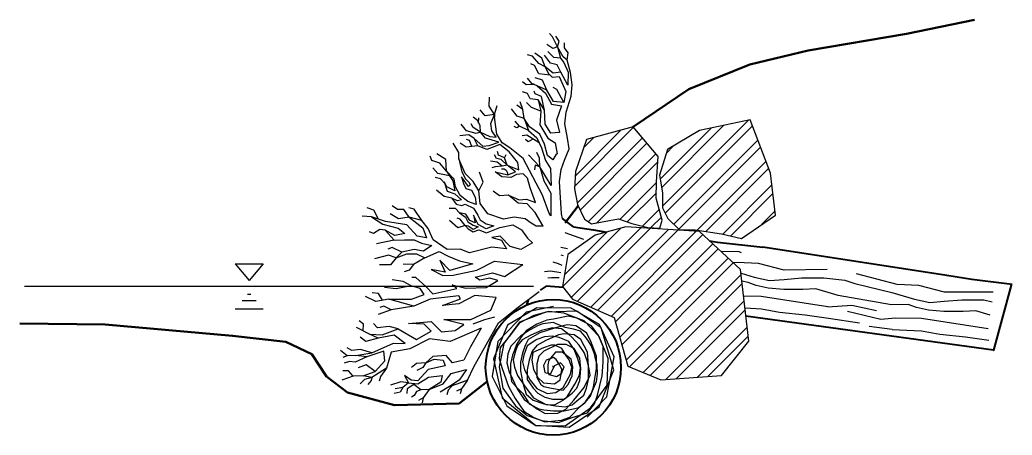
# Model space of a CAD drawing. Header units: feet. Extents: x -242 to 132, y -72 to 246.
# Drawn here: x -11.5 to 131.7, y 10 to 69.9 of the extents above; entities that cross this region are included whole.
import ezdxf

# ---------------------------------------------------------------- set-up
doc = ezdxf.new("R2010")
doc.units = ezdxf.units.FT
doc.header["$MEASUREMENT"] = 0
for name, color, linetype in [('Riprap', 253, 'Continuous'), ('Riprap Hatch', 253, 'Continuous'), ('Root Wads', 27, 'Continuous'), ('Tree Hatch', 25, 'Continuous'), ('Water', 5, 'Continuous')]:
    doc.layers.add(name, color=color, linetype=linetype)
doc.layers.add('Streambed', color=94, linetype='Continuous', lineweight=50)
doc.layers.add('Trees', color=25, linetype='Continuous', lineweight=40)

msp = doc.modelspace()

# ---------------------------------------------------------------- hatches: boundary and pattern name
at = {"layer": 'Riprap Hatch'}
h = msp.add_hatch(dxfattribs=at)
h.set_pattern_fill('ANSI32', color=256, scale=8, style=0)
h.paths.add_polyline_path([(80.4, 46.55), (80.6, 50.22), (77.03, 54.49), (70.25, 52.67), (68.7, 48.06), (68.54, 45.57), (68.98, 43.29), (69.96, 41.19), (70.97, 40.5), (74.91, 41.21), (76.8, 40.55), (79.11, 40), (80.86, 39.91), (81.2, 41.06), (80.33, 44.21)])
h.paths.add_polyline_path([(96.86, 47.84), (93.9, 55.51), (86.58, 53.97), (81.97, 51.21), (80.82, 47.52), (81.26, 45), (81.26, 42.81), (82.03, 41.28), (83.72, 39.63), (85.97, 39.64), (89.76, 39.07), (92.63, 38.41), (97.54, 41.78)])
h.paths.add_polyline_path([(92.51, 33.92), (86.58, 39.41), (75.93, 40.06), (71.53, 38.86), (67.58, 36.11), (66.81, 31.5), (68.24, 29.64), (74.28, 27.01), (76.26, 19.98), (80.98, 18.01), (89.77, 18.66), (93.72, 23.6)])

# ---------------------------------------------------------------- linework, layer by layer
at = {"layer": 'Riprap'}
for points in [[(81.2, 41.06), (80.33, 44.21), (80.4, 46.55), (80.6, 50.22), (77.03, 54.49), (70.25, 52.67), (68.7, 48.06), (68.54, 45.57), (68.98, 43.29), (69.96, 41.19), (70.97, 40.5), (74.91, 41.21), (76.8, 40.55)], [(86.58, 53.97), (81.97, 51.21), (80.82, 47.52), (81.26, 45), (81.26, 42.81), (82.03, 41.28), (83.72, 39.63), (85.97, 39.64), (89.76, 39.07), (92.63, 38.41), (97.54, 41.78), (96.86, 47.84), (93.9, 55.51), (86.58, 53.97)], [(76.8, 40.55), (79.11, 40), (80.86, 39.91), (81.2, 41.06)], [(75.93, 40.06), (71.53, 38.86), (67.58, 36.11), (66.81, 31.5), (68.24, 29.64), (74.28, 27.01), (76.26, 19.98), (80.98, 18.01), (89.77, 18.66), (93.72, 23.6), (92.51, 33.92), (86.58, 39.41), (75.93, 40.06)]]:
    msp.add_lwpolyline(points, dxfattribs=at)
at = {"layer": 'Root Wads'}
for p, q in [((45.71, 20.37), (45.01, 19.82)), ((47.05, 20.49), (45.71, 20.37)), ((47.05, 20.49), (46.65, 19.82)), ((46.65, 19.82), (45.79, 19.35)), ((43.45, 17.71), (41.96, 17.24)), ((44.59, 17.6), (43.45, 17.71)), ((44.59, 17.6), (43.76, 16.93)), ((45.35, 17.33), (44.38, 16.7)), ((51.17, 17.51), (50.29, 16.55)), ((53.1, 17.95), (51.78, 17.51)), ((53.1, 17.95), (52.22, 16.72)), ((43.37, 16.23), (42.51, 16.07)), ((43.76, 16.93), (42.66, 16.7)), ((43.76, 16.93), (43.37, 16.23)), ((44.38, 16.7), (44.31, 16.07)), ((45.71, 16.34), (45.4, 15.76)), ((47.57, 16.63), (46.69, 15.41)), ((50.47, 17.07), (49.12, 16.23)), ((50.29, 16.55), (50.12, 15.84)), ((52.22, 16.72), (51.52, 16.37)), ((52.22, 16.72), (52.05, 16.02)), ((45.4, 15.76), (45.01, 15.52)), ((46.69, 15.41), (45.99, 15.06)), ((46.69, 15.41), (46.52, 14.7))]:
    msp.add_line(p, q, dxfattribs=at)
for points in [[(66.1, 66.02), (65.36, 67.47), (64.92, 67.94)], [(66.1, 66.02), (66.3, 66.84), (65.86, 67.57)], [(66.81, 41.29), (66.81, 41.29), (66.66, 41.95), (66.36, 46.64), (66.62, 48.33), (67.11, 49.67), (67.75, 51.32), (67.55, 52.85), (67.14, 54.92), (67.33, 56.59), (68.08, 58.91), (68.19, 60.55), (67.97, 62.35), (67.5, 64.13), (66.88, 64.61), (66.1, 66.02), (66.51, 64.39), (67.01, 63.77), (67.6, 62.39), (67.58, 60.52), (66.55, 62.36), (65.44, 62.22), (64.31, 63.14), (64.73, 62.23), (65.3, 61.64), (66.33, 61.75), (67.29, 59.61), (66.99, 57.99), (65.51, 58.16), (64.56, 59.77), (63.17, 60.41), (64.37, 59.34), (65.2, 57.78), (66.64, 57.51), (65.96, 55.48), (66.36, 53.67), (65.14, 53.58), (64.31, 54.88), (64.2, 56.88), (63.28, 58.41), (63.7, 56.78), (63.55, 54.77), (64.69, 52.88), (65.74, 52.2), (66.05, 50.63), (65.84, 50.46), (65.39, 49.76), (64.63, 50.37), (64.21, 52), (63.51, 53.43), (62.05, 54.49), (61.25, 55.71), (61.88, 53.98), (63.08, 52.91), (63.78, 51.48), (64.36, 49.65), (65.06, 48.48), (65.16, 46.03), (63.54, 48.73), (64.11, 46.71), (65.11, 44.95), (65.12, 41.65)], [(66.1, 66.02), (65.43, 65.81), (64.52, 66.36)], [(67.5, 64.13), (67.62, 65.18), (67.1, 65.88), (67.11, 66.6)], [(64.31, 63.14), (63.38, 63.63), (62.45, 64.71), (61.75, 64.9)], [(64.31, 63.14), (63.81, 64.41), (62.83, 65.12)], [(66.55, 62.36), (66.03, 63.44), (65.05, 63.7), (64.19, 64.82)], [(66.51, 64.39), (65.55, 64.51), (64.71, 65.36)], [(65.01, 61.93), (63.4, 62.12), (62.78, 63.32), (62.24, 63.57)], [(62.77, 60.59), (61.56, 60.55), (61.05, 60.99)], [(63.17, 60.41), (62.38, 60.76), (61.75, 61.51)], [(64.56, 59.77), (63.9, 61.23), (62.88, 61.57)], [(66.99, 57.99), (66.01, 59.87), (65.44, 60.19)], [(56.99, 56.29), (56.2, 57.48), (56.28, 58.78)], [(63.28, 58.41), (62.13, 58.53), (61.76, 59.29), (61.04, 59.56)], [(64.2, 56.88), (63.79, 58.87), (62.85, 59.24), (62.7, 59.64)], [(56.99, 56.29), (57.36, 57.56)], [(61.25, 55.71), (61.09, 56.98), (60.22, 57.62)], [(61.09, 56.98), (60.68, 58.1)], [(63.7, 56.78), (62.32, 57.27), (61.61, 57.99)], [(64.02, 40.19), (62.88, 42.16), (61.71, 43.42), (60.41, 43.5), (59, 44.67), (60.53, 43.96), (61.61, 44.08), (62.92, 43.58), (62.15, 45.68), (61.77, 47.09), (61.12, 47.7), (60.17, 47.62), (59.34, 47.18), (58.05, 47.27), (57.06, 48.03), (58.91, 47.59), (60.03, 48), (58.83, 48.96), (60.48, 48.3), (60.36, 49.38), (59.11, 50.89), (57.74, 51.93), (56.63, 51.52), (55.88, 51.25), (54.57, 51.75), (54.04, 52.82), (55.28, 51.73), (56.24, 51.8), (57.61, 52.3), (55.71, 52.87), (54.97, 53.73), (56.33, 53.1), (57.21, 53), (56.6, 53.9), (56.48, 54.98), (56.99, 56.29), (57, 55.88)], [(56.99, 56.29), (55.65, 56.09), (54.92, 56.94)], [(61.25, 55.71), (60.24, 56.04), (59.46, 57.1)], [(54.97, 53.73), (54.33, 53.56), (52.94, 53.9), (52.16, 54.87)], [(54.97, 53.73), (53.91, 54.38), (53.64, 54.91)], [(54.97, 53.73), (54.9, 54.69), (54.51, 55.39), (53.91, 55.87)], [(54.7, 55.04), (54.74, 55.79)], [(65.12, 41.65), (64.84, 42.17), (63.93, 44.65), (61.14, 49.95), (59.18, 51.48), (58.07, 52.19), (57.32, 53.46), (57, 55.88)], [(60.62, 54.58), (60.22, 54.36), (59.84, 54.54)], [(61.88, 53.98), (60.62, 54.58), (59.96, 55.3)], [(54.04, 52.82), (53.26, 53.35), (51.97, 53.2)], [(63.43, 52.2), (61.65, 53.29), (60.97, 53.2)], [(51.84, 49.89), (51.86, 50.81), (51, 52.14)], [(54.57, 51.75), (52.89, 51.56), (52.05, 52.12)], [(53.73, 51.66), (53.4, 52.54), (52.95, 52.69)], [(62.54, 52.74), (61.84, 52.33), (61.48, 52.68)], [(50.04, 48.13), (49.07, 49.27), (47.92, 49.65), (47.69, 50.27)], [(50.04, 48.13), (49.98, 49.8), (48.67, 50.63)], [(58.83, 48.96), (57.97, 49.79), (57.28, 49.93), (57.01, 50.46)], [(58.83, 48.96), (58.43, 50.04), (57.57, 50.43), (57.4, 50.92)], [(58.43, 50.04), (58.65, 50.51)], [(63.54, 48.73), (61.9, 50.45)], [(63.54, 48.73), (63.49, 50), (63.11, 50.81)], [(64.02, 40.19), (63, 40.17), (62.28, 40.61), (61.41, 41.25), (59.84, 41.46), (58.27, 41.2), (56.02, 41.95), (54.92, 43.44), (54.72, 45.27), (53.91, 46.62), (52.77, 47.79), (51.84, 49.89), (52.29, 48.01), (52.82, 47.01), (53.32, 46.49), (53.45, 46.14), (53.22, 45.9), (52.24, 47.28), (52.51, 46.35), (52.86, 45.61), (53.66, 45.35), (54.19, 44.36), (54.33, 43.31), (53.15, 43.74), (52.04, 44.6), (51.35, 45.84), (51.17, 46.96), (50.04, 48.13), (50.95, 46.72), (51.25, 45.25), (50.08, 45.85), (49.73, 46.59), (50.14, 45.24), (51.24, 44.85), (52.2, 43.95), (51.62, 43.81), (50.83, 44.23), (51.47, 43.36), (52.25, 43.17), (52.74, 43.35), (53.97, 42.78), (54.59, 41.74), (54.92, 41.07), (55.76, 40.51), (56.89, 40.22), (55.78, 39.81), (54.61, 40.41), (53.96, 41.75), (54.2, 40.65), (53.44, 41), (52.87, 41.9), (51.93, 42.11), (52.79, 41.48), (53.12, 40.81), (53.93, 40.31), (54.64, 40.1), (53.93, 39.68), (53.18, 40.2), (52.76, 40.28), (53.17, 39.8), (53.89, 39.35), (54.72, 39.66), (55.84, 39.2), (57.77, 39.99), (59.61, 40.35), (60.9, 39.63), (61.73, 38.44), (62.46, 37.76), (60.8, 36.79), (59.24, 37.24), (57.81, 38.73), (56.62, 38.54), (58.02, 38.17), (58.73, 36.92), (56.62, 37.16), (53.38, 36.35), (52.05, 36.87), (50.17, 36.81), (48.14, 38.21), (47.42, 39.84), (46.48, 41.01), (44.67, 41.48), (45.75, 40.62), (46.63, 39.93), (47.16, 38.48), (45.8, 38.74), (44.33, 40.35), (41.23, 40.85), (39.23, 41.51), (40.87, 40.47), (43.1, 39.9), (44.03, 39.1), (42.61, 38.83), (41.2, 39.58), (42.48, 38.15), (43.98, 38.2), (45.37, 38.2), (46.43, 37.71), (47.94, 37.38), (46.73, 36.56), (45.37, 36.82), (43.62, 36.43), (42.78, 35.61), (44.34, 36.18), (45.73, 36.19), (46.94, 35.63), (49.02, 36.51), (50.28, 35.84), (51.91, 35.18), (53.84, 34.75), (50.53, 33.78), (49.09, 35.28), (49.86, 33.54), (47.82, 33.93), (49.54, 33.04), (51.04, 33.09), (54.43, 33.83), (56.98, 35.14), (61.09, 34.63)], [(58.83, 48.96), (58.09, 48.81), (57.39, 49.42), (56.4, 49.53)], [(58.09, 48.81), (57.08, 48.75), (56.6, 48.57)], [(63.54, 48.73), (62.84, 48.97), (62.76, 48.3)], [(50.49, 47.42), (48.82, 47.76), (48.1, 48.61)], [(54.72, 45.27), (55.33, 46.53), (54.8, 47.98)], [(49.9, 46.22), (49.2, 46.99), (48.41, 47.21)], [(50.83, 44.23), (49.72, 44.46), (48.59, 45.36)], [(59, 44.67), (57.73, 44.53), (56.79, 45.22)], [(44.67, 41.48), (43.9, 42.57), (42.97, 42.58), (42.2, 43.1)], [(39.23, 41.51), (37.89, 41.63)], [(40.23, 41.18), (39.54, 42.47), (38.61, 42.82)], [(44.67, 41.48), (43.11, 41.24), (41.93, 41.96)], [(46.48, 41.01), (45.37, 42.65), (44.61, 42.83)], [(51.93, 42.11), (51.36, 42.74), (50.46, 42.72)], [(46.48, 41.01), (45.39, 41.3)], [(52.76, 40.28), (51.69, 39.94), (50.48, 41.01)], [(52.76, 40.28), (52.04, 41.18), (51.58, 41.31)], [(41.2, 39.58), (40.45, 39.69), (39.51, 39.11), (38.95, 39.37)], [(42.48, 38.15), (39.93, 37.65), (39.93, 37.65)], [(42.78, 35.61), (41.69, 35.99), (39.68, 35.48)], [(43.62, 36.43), (42.21, 37.1), (41.6, 36.88)], [(55.08, 25.48), (50.59, 23.57), (47.62, 23.91), (44.78, 22.47), (42.09, 22.01), (41.39, 19.68), (39.28, 18.38), (38.04, 18.58), (39.75, 19.21), (41.13, 20.75), (41.01, 22.13), (38.57, 21.36), (36.95, 21.55), (39.29, 21.89), (42.4, 23.29), (44.1, 23.26), (42.48, 24.48), (40.19, 24.03), (38.94, 24.61), (40.79, 24.51), (43.07, 25.35), (45.7, 23.85), (47.86, 25.03), (46.82, 26.07), (44.59, 26.16), (47.85, 26.45), (49.32, 24.92), (51.32, 25.13), (52.56, 25.98), (49.69, 26.74), (53.58, 26.74), (56.46, 28.06), (57.22, 29.89), (54.13, 30.18), (51.86, 28.96), (49.48, 28.73), (52.1, 29.7), (51.82, 30.11), (47.72, 29.64), (45.36, 28.65), (41.75, 29.65), (44.98, 29.67), (46.81, 30.34), (46.25, 31.17), (44.93, 31.59), (47.05, 31.47), (48.08, 30.42), (51.56, 31.18), (50.85, 31.7), (52.83, 31.26), (55.79, 31.31), (57.49, 32.32), (56.33, 32.67), (54.87, 32.4), (54.21, 32.8), (56.69, 33.45), (58.44, 32.93), (61.09, 34.63)], [(42.78, 35.61), (41.97, 34.59), (40.36, 34.58)], [(46.94, 35.63), (45.3, 34.66), (43.79, 34.68)], [(45.3, 34.66), (44.67, 33.85), (43.96, 33.59)], [(44.93, 31.59), (42.78, 31.14), (41.09, 31.33)], [(44.93, 31.59), (43.78, 32.2), (42.19, 32.42)], [(47.05, 31.47), (45.65, 32.77), (45.06, 32.78)], [(40.81, 29.49), (40.26, 30.45), (39.3, 30.55)], [(57.55, 26.22), (60.23, 28.37), (63.45, 30.78)], [(41.75, 29.65), (39.87, 29.32), (38.34, 30.03)], [(45.36, 28.65), (42.05, 28.1), (40.21, 27.43)], [(42.05, 28.1), (41.03, 28.65), (40.42, 28.43)], [(38.01, 25.1), (38.06, 26.06), (37.43, 26.52)], [(43.07, 25.35), (41.77, 25.69), (40.1, 25.54), (39.53, 26.14)], [(55.08, 25.48), (53.54, 22.77), (52.57, 20.84), (50.91, 20.49), (50.03, 21.54), (48.1, 21.37), (47.05, 20.49), (48.27, 21.02), (49.59, 20.84), (49.85, 20.05), (47.4, 19.53), (45.91, 17.86), (44.94, 17.95), (43.98, 18.65), (44.59, 17.6), (45.91, 17.42), (47.48, 18.39), (49.41, 18.65), (49.24, 17.69), (47.57, 16.63), (49.59, 17.42), (50.73, 18.91), (52.92, 19.53), (51.87, 17.95), (50.47, 17.07), (53.1, 17.95), (53.98, 19.88), (57.55, 26.22)], [(56.99, 27.04), (55.54, 26.65), (53.87, 26.04)], [(38.94, 24.61), (37.08, 25.58)], [(40.19, 24.03), (38.41, 23.53), (37.6, 24.16)], [(36.95, 21.55), (35.73, 21.48), (34.73, 22.24)], [(39.29, 21.89), (37.65, 22.39), (36.38, 22.23), (35.72, 22.61)], [(35.73, 21.48), (35.09, 21.25)], [(38.57, 21.36), (36.88, 20.57), (36.03, 20.67), (35.3, 20.4)], [(39.75, 19.21), (38.46, 20.18), (37.29, 19.74)], [(36.59, 18.57), (35.9, 19.34), (35.07, 19.34)], [(41.39, 19.68), (40.51, 18.52), (40.35, 17.84)], [(38.04, 18.58), (36.59, 18.57), (34.96, 17.97)], [(39.28, 18.38), (38.21, 18.08), (37.61, 17.45)], [(39.28, 18.38), (39.19, 17.93), (38.69, 17.33)], [(47.57, 16.63), (46.35, 16.57), (45.35, 17.33)], [(46.35, 16.57), (45.71, 16.34)]]:
    msp.add_lwpolyline(points, dxfattribs=at)
msp.add_arc((58.19, 47.67), 0.73, 353.0916, 104.2507, dxfattribs=at)
at = {"layer": 'Streambed'}
msp.add_line((51.87, 14.63), (55.93, 17.77), dxfattribs=at)
for points in [[(77.03, 54.49), (85.03, 59.91), (93.84, 63.51), (102.26, 65.52), (116.49, 67.92), (126.31, 69.92)], [(67.18, 40.68), (69.05, 43.13)], [(61.64, 28.8), (61.84, 29.57)], [(51.87, 14.63), (42.56, 14.39), (35.78, 16.17), (32.74, 18.49), (30.6, 21.7), (26.85, 23.49), (19.17, 24.38), (0.77, 25.98), (-11.55, 26.16)]]:
    msp.add_lwpolyline(points, dxfattribs=at)
at = {"layer": 'Tree Hatch'}
for p, q in [((115.15, 31.77), (109.24, 33.29)), ((109.03, 31.92), (114.34, 30.62)), ((114.32, 28.85), (106.62, 30.17)), ((105.11, 28.53), (108.6, 28.79)), ((108.6, 28.79), (112.12, 28.01)), ((112.78, 26.72), (107.97, 27.87)), ((105.2, 26.91), (109.69, 26.25)), ((114.4, 25.26), (111.07, 25.69))]:
    msp.add_line(p, q, dxfattribs=at)
for points in [[(67.12, 39.27), (69.82, 38.29), (69.82, 38.29)], [(67.55, 36.92), (66.55, 37.08)], [(66.93, 35.92), (66.62, 35.99)], [(89.67, 36.55), (92.25, 36.5), (92.59, 36.38)], [(66.78, 34.52), (66.24, 34.75), (65.46, 34.99)], [(105.03, 33.91), (98.82, 33.81), (95.12, 34.78), (92.01, 34.94), (91.45, 34.9)], [(66.55, 33.44), (65.07, 33.67), (64.22, 33.59)], [(92.58, 33.38), (94.47, 32.81), (96.68, 32.32), (98.79, 32.51), (101.33, 32.72), (104.52, 32.73), (107.55, 32.39), (109.03, 31.92)], [(66.31, 32.74), (65.23, 32.74), (64.68, 32.66)], [(106.62, 30.17), (103.36, 31.14), (101.51, 31.05), (98.75, 31.05), (96.5, 31.24), (94.76, 31.62), (93.59, 32.06), (92.71, 32.27)], [(128.99, 30.67), (121.95, 30.64), (118.26, 31.6), (115.15, 31.77), (115.15, 31.77), (115.15, 31.77), (115.15, 31.77), (115.15, 31.77)], [(114.34, 30.62), (117.61, 29.64), (119.82, 29.15), (121.93, 29.34), (124.47, 29.55), (127.66, 29.56), (128.86, 29.29), (128.86, 29.29)], [(105.11, 28.53), (95.51, 30.03), (92.91, 30.07)], [(128.55, 27.33), (126.5, 27.97), (124.64, 27.87), (121.88, 27.87), (119.64, 28.06), (117.9, 28.44), (116.72, 28.88), (114.32, 28.85), (114.32, 28.85), (114.32, 28.85), (114.32, 28.85), (114.32, 28.85), (114.32, 28.85), (114.32, 28.85)], [(65.51, 28.6), (61.57, 27.76), (57.49, 23.54), (56.65, 18.48), (58.76, 14.27), (62.84, 11.46), (67.76, 11.18), (72.12, 14.13), (74.23, 19.47), (72.4, 25.51), (68.89, 27.9), (64.39, 27.76), (60.59, 26.35), (58.34, 23.26), (57.64, 19.89), (58.2, 16.8), (60.03, 14.27), (61.71, 12.86), (63.82, 12.16), (66.22, 11.88), (68.18, 12.58), (70.43, 13.28), (71.42, 14.55), (71.84, 15.81), (72.54, 18.62), (72.69, 20.59), (72.69, 22.84), (71.98, 24.39), (71, 25.79), (68.89, 26.92), (67.62, 27.2), (65.51, 26.77), (64.53, 26.63), (63.12, 26.07), (61.57, 25.09), (60.87, 24.25), (60.17, 23.12), (59.89, 22.28), (59.6, 21.58), (59.32, 20.31), (59.32, 19.61), (59.32, 18.77), (59.46, 17.78), (60.17, 16.94), (61.01, 16.1), (61.85, 14.83), (62, 14.55), (63.4, 13.85), (64.11, 13.71), (65.51, 13.57), (67.06, 13.57), (69.03, 13.99), (69.45, 14.27), (70.01, 14.69), (70.86, 15.67), (71.28, 16.94), (71.42, 17.92), (71.7, 19.61), (71.7, 21.43), (70.86, 23.68), (70.29, 24.81), (68.75, 25.79), (67.48, 25.93), (65.79, 25.51), (63.54, 24.81), (61.85, 23.82), (61.43, 22.98), (61.01, 21.86), (60.73, 20.59), (60.73, 19.33), (61.01, 17.78), (61.15, 17.22), (61.57, 15.95), (62.56, 15.11), (64.11, 14.55), (65.79, 14.27), (67.2, 14.13), (68.18, 14.41), (68.89, 14.97), (69.87, 15.81), (70.29, 16.8), (70.58, 18.06), (70.58, 20.03), (70.43, 22), (69.45, 23.82), (68.47, 24.53), (67.06, 24.67), (66.22, 24.53), (64.39, 23.68), (63.12, 22.98), (62.42, 22.14), (62, 20.87), (61.71, 19.47), (61.71, 18.06), (62.56, 16.8), (63.26, 16.1), (64.25, 15.53), (65.37, 15.25), (67.06, 15.25), (68.18, 16.1), (68.89, 16.8), (69.31, 17.92), (69.45, 19.61), (69.31, 21.15), (68.47, 22.56), (67.34, 23.12), (66.07, 23.12), (64.11, 22.14), (63.4, 21.43), (63.12, 20.31), (63.12, 19.47), (63.12, 18.34), (63.68, 17.36), (64.11, 17.08), (65.23, 16.8), (66.92, 16.52), (67.62, 17.36), (68.18, 18.62), (68.32, 19.89), (68.04, 21.01), (66.78, 22), (65.79, 22), (64.81, 20.87), (64.67, 20.17), (64.67, 19.19), (64.81, 18.77), (65.93, 18.48), (66.64, 18.91), (67.06, 19.89), (66.5, 20.45), (65.65, 20.03), (65.51, 19.75)], [(70.39, 12.66), (73.2, 15.55), (74.26, 21.32), (72.15, 26), (68.06, 28.33), (63.11, 28.41), (58.85, 25.92), (56.86, 21.04), (58.07, 15.43), (62.94, 11.42), (67.19, 11.38), (70.86, 13.99), (73.24, 17.26), (73.4, 21.08), (72.11, 24.28), (69.93, 26.54), (67.01, 27.63), (64.82, 27.87), (62.68, 27.28), (60.53, 26.19), (59.28, 24.51), (57.8, 22.68), (57.68, 21.08), (58.03, 19.8), (59, 17.07), (59.98, 15.35), (61.22, 13.48), (62.67, 12.58), (64.26, 11.96), (66.64, 12.2), (67.85, 12.66), (69.37, 14.18), (70.12, 14.85), (70.97, 16.09), (71.72, 17.77), (71.84, 18.86), (71.8, 20.19), (71.56, 21.04), (71.41, 21.79), (70.94, 22.99), (70.55, 23.58), (70.08, 24.28), (69.42, 25.02), (68.37, 25.33), (67.2, 25.57), (65.8, 26.15), (65.52, 26.31), (63.96, 26.11), (63.3, 25.84), (62.05, 25.18), (60.76, 24.32), (59.36, 22.88), (59.16, 22.41), (58.93, 21.75), (58.77, 20.46), (59.12, 19.17), (59.55, 18.28), (60.25, 16.72), (61.26, 15.2), (63.21, 13.79), (64.3, 13.17), (66.14, 13.21), (67.27, 13.79), (68.44, 15.08), (69.92, 16.91), (70.78, 18.67), (70.67, 19.6), (70.39, 20.77), (69.93, 21.98), (69.23, 23.03), (68.13, 24.16), (67.71, 24.55), (66.65, 25.37), (65.37, 25.53), (63.77, 25.14), (62.21, 24.44), (60.96, 23.77), (60.3, 22.99), (60.02, 22.14), (59.67, 20.89), (59.86, 19.84), (60.33, 18.63), (61.42, 16.99), (62.63, 15.43), (64.46, 14.46), (65.67, 14.42), (66.92, 15.08), (67.54, 15.66), (68.6, 17.38), (69.26, 18.67), (69.38, 19.76), (69.03, 21.04), (68.48, 22.37), (67.71, 23.54), (66.3, 24.12), (65.33, 24.32), (64.2, 24.24), (63.1, 23.85), (61.7, 22.92), (61.23, 21.59), (61.03, 20.62), (61.31, 19.45), (62.12, 17.96), (63.1, 16.76), (64.58, 16.05), (65.83, 16.21), (66.88, 16.91), (67.97, 18.82), (68.17, 19.8), (67.78, 20.89), (67.31, 21.59), (66.69, 22.53), (65.68, 23.03), (65.17, 23.03), (64.08, 22.64), (62.52, 21.94), (62.4, 20.85), (62.63, 19.49), (63.22, 18.35), (64.07, 17.57), (65.67, 17.46), (66.49, 18), (66.69, 19.49), (66.42, 20.15), (65.87, 20.97), (65.52, 21.24), (64.43, 20.85), (64.08, 20.11), (64.27, 19.06), (65.05, 18.9), (65.52, 19.72), (65.48, 20.03)], [(93.16, 28.41), (95.52, 28.24), (98.14, 27.76), (101.86, 27.41), (105.2, 26.91)], [(128.25, 25.36), (118.65, 26.86), (114.89, 26.91), (112.78, 26.72), (112.78, 26.72), (112.78, 26.72)], [(114.4, 25.26), (118.66, 25.07), (121.28, 24.59), (125, 24.23), (128.34, 23.74)]]:
    msp.add_lwpolyline(points, dxfattribs=at)
at = {"layer": 'Trees'}
for p, q in [((89.17, 37.87), (95.71, 37.13)), ((122.28, 33.04), (95.71, 37.13)), ((64.46, 31.53), (63.59, 30.95)), ((66.95, 31.32), (64.46, 31.53)), ((129.03, 22.32), (93.3, 27.18))]:
    msp.add_line(p, q, dxfattribs=at)
for points in [[(68.4, 40.08), (66.81, 41.29)], [(68.4, 40.08), (71.27, 39.65), (73.2, 39.32)], [(88.04, 38.06), (89.17, 37.87)], [(131.73, 31.76), (125.91, 32.49), (122.28, 33.04), (122.28, 33.04)], [(129.03, 22.32), (129.09, 22.32), (131.64, 31.67), (131.64, 31.67), (131.64, 31.67), (131.64, 31.67), (131.64, 31.67), (131.64, 31.67), (131.64, 31.67), (131.64, 31.67)]]:
    msp.add_lwpolyline(points, dxfattribs=at)
msp.add_circle((65.48, 19.82), 9.77, dxfattribs=at)
at = {"layer": 'Water'}
for p, q in [((19.55, 34.75), (23.59, 34.75)), ((19.55, 34.75), (21.57, 32.35)), ((23.59, 34.75), (21.57, 32.35)), ((62.61, 31.5), (-10.86, 31.5)), ((21.34, 30.37), (21.82, 30.35)), ((20.56, 29.45), (22.58, 29.45)), ((19.55, 28.25), (23.59, 28.25))]:
    msp.add_line(p, q, dxfattribs=at)

doc.saveas('drawing.dxf')
